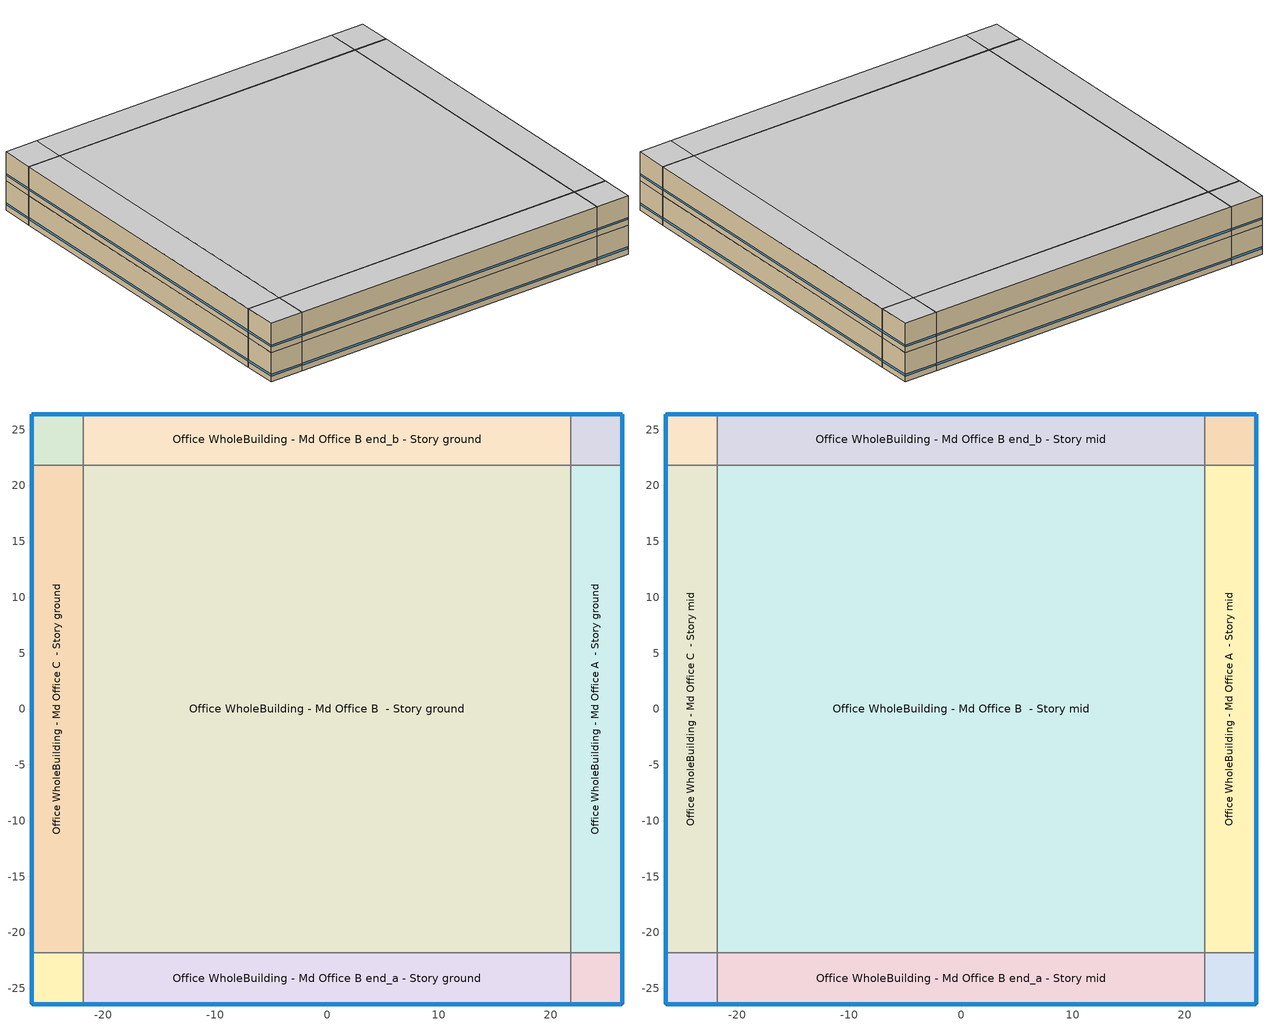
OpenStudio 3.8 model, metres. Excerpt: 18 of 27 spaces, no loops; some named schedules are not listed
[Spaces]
Office WholeBuilding - Md Office A end_a - Story ground
 floor ground (Foundation F 1.26W/m*K Perim 9.14m Area 20.9m2): 26.4,-26.4 21.82,-26.4 21.82,-21.82 26.4,-21.82 z0
 wall outside (Office WholeBuilding - Md Office A end_a - Story ground Wall 1 c tbd): 21.82,-26.4 26.4,-26.4 z0:3.96
 wall outside (Office WholeBuilding - Md Office A end_a - Story ground Wall 4 c tbd): 26.4,-26.4 26.4,-21.82 z0:3.96
 wall to Office WholeBuilding - Md Office B end_a - Story ground: 21.82,-21.82 21.82,-26.4 z0:3.96
 wall to Office WholeBuilding - Md Office A  - Story ground: 26.4,-21.82 21.82,-21.82 z0:3.96
 window (Window U-1.01 SHGC 0.74): 21.85,-26.4 26.37,-26.4 / 26.4,-26.37 26.4,-21.85 z0.76:1
 ceiling adiabatic (Typical Interior Ceiling): 26.4,-21.82 21.82,-21.82 21.82,-26.4 26.4,-26.4 z3.96
Office WholeBuilding - Md Office B end_a - Story ground
 floor ground (Foundation F 1.26W/m*K Perim 43.65m Area 199.56m2): 21.82,-26.4 -21.82,-26.4 -21.82,-21.82 21.82,-21.82 z0
 wall outside (Office WholeBuilding - Md Office B end_a - Story ground Wall 1 c tbd): -21.82,-26.4 21.82,-26.4 z0:3.96
 wall to Office WholeBuilding - Md Office C end_a - Story ground: -21.82,-21.82 -21.82,-26.4 z0:3.96
 wall to Office WholeBuilding - Md Office B  - Story ground: 21.82,-21.82 -21.82,-21.82 z0:3.96
 window (Window U-1.01 SHGC 0.74): -21.8,-26.4 21.8,-26.4 z0.76:1
 ceiling adiabatic (Typical Interior Ceiling): 21.82,-21.82 -21.82,-21.82 -21.82,-26.4 21.82,-26.4 z3.96
Office WholeBuilding - Md Office C end_a - Story ground
 floor ground (Foundation F 1.26W/m*K Perim 9.14m Area 20.9m2): -21.82,-26.4 -26.4,-26.4 -26.4,-21.82 -21.82,-21.82 z0
 wall outside (Office WholeBuilding - Md Office C end_a - Story ground Wall 1 c tbd): -26.4,-26.4 -21.82,-26.4 z0:3.96
 wall outside (Office WholeBuilding - Md Office C end_a - Story ground Wall 2 c tbd): -26.4,-21.82 -26.4,-26.4 z0:3.96
 wall to Office WholeBuilding - Md Office C  - Story ground: -21.82,-21.82 -26.4,-21.82 z0:3.96
 window (Window U-1.01 SHGC 0.74): -26.37,-26.4 -21.85,-26.4 / -26.4,-21.85 -26.4,-26.37 z0.76:1
 ceiling adiabatic (Typical Interior Ceiling): -21.82,-21.82 -26.4,-21.82 -26.4,-26.4 -21.82,-26.4 z3.96
Office WholeBuilding - Md Office A  - Story ground
 floor ground (Foundation F 1.26W/m*K Perim 43.65m Area 199.56m2): 26.4,-21.82 21.82,-21.82 21.82,21.82 26.4,21.82 z0
 wall outside (Office WholeBuilding - Md Office A  - Story ground Wall 3 c tbd): 26.4,-21.82 26.4,21.82 z0:3.96
 wall to Office WholeBuilding - Md Office B  - Story ground: 21.82,21.82 21.82,-21.82 z0:3.96
 wall to Office WholeBuilding - Md Office A end_b - Story ground: 26.4,21.82 21.82,21.82 z0:3.96
 window (Window U-1.01 SHGC 0.74): 26.4,-21.8 26.4,21.8 z0.76:1
 ceiling adiabatic (Typical Interior Ceiling): 26.4,21.82 21.82,21.82 21.82,-21.82 26.4,-21.82 z3.96
Office WholeBuilding - Md Office B  - Story ground
 floor ground (Foundation F 1.26W/m*K Perim 0.0m Area 1905.23m2): 21.82,-21.82 -21.82,-21.82 -21.82,21.82 21.82,21.82 z0
 wall to Office WholeBuilding - Md Office C  - Story ground: -21.82,21.82 -21.82,-21.82 z0:3.96
 wall to Office WholeBuilding - Md Office B end_b - Story ground: 21.82,21.82 -21.82,21.82 z0:3.96
 ceiling adiabatic (Typical Interior Ceiling): 21.82,21.82 -21.82,21.82 -21.82,-21.82 21.82,-21.82 z3.96
Office WholeBuilding - Md Office C  - Story ground
 floor ground (Foundation F 1.26W/m*K Perim 43.65m Area 199.56m2): -21.82,-21.82 -26.4,-21.82 -26.4,21.82 -21.82,21.82 z0
 wall outside (Office WholeBuilding - Md Office C  - Story ground Wall 2 c tbd): -26.4,21.82 -26.4,-21.82 z0:3.96
 wall to Office WholeBuilding - Md Office C end_b - Story ground: -21.82,21.82 -26.4,21.82 z0:3.96
 window (Window U-1.01 SHGC 0.74): -26.4,21.8 -26.4,-21.8 z0.76:1
 ceiling adiabatic (Typical Interior Ceiling): -21.82,21.82 -26.4,21.82 -26.4,-21.82 -21.82,-21.82 z3.96
Office WholeBuilding - Md Office A end_b - Story ground
 floor ground (Foundation F 1.26W/m*K Perim 9.14m Area 20.9m2): 26.4,21.82 21.82,21.82 21.82,26.4 26.4,26.4 z0
 wall outside (Office WholeBuilding - Md Office A end_b - Story ground Wall 4 c tbd): 26.4,26.4 21.82,26.4 z0:3.96
 wall outside (Office WholeBuilding - Md Office A end_b - Story ground Wall 3 c tbd): 26.4,21.82 26.4,26.4 z0:3.96
 wall to Office WholeBuilding - Md Office B end_b - Story ground: 21.82,26.4 21.82,21.82 z0:3.96
 window (Window U-1.01 SHGC 0.74): 26.4,21.85 26.4,26.37 / 26.37,26.4 21.85,26.4 z0.76:1
 ceiling adiabatic (Typical Interior Ceiling): 26.4,26.4 21.82,26.4 21.82,21.82 26.4,21.82 z3.96
Office WholeBuilding - Md Office B end_b - Story ground
 floor ground (Foundation F 1.26W/m*K Perim 43.65m Area 199.56m2): 21.82,21.82 -21.82,21.82 -21.82,26.4 21.82,26.4 z0
 wall outside (Office WholeBuilding - Md Office B end_b - Story ground Wall 4 c tbd): 21.82,26.4 -21.82,26.4 z0:3.96
 wall to Office WholeBuilding - Md Office C end_b - Story ground: -21.82,26.4 -21.82,21.82 z0:3.96
 window (Window U-1.01 SHGC 0.74): 21.8,26.4 -21.8,26.4 z0.76:1
 ceiling adiabatic (Typical Interior Ceiling): 21.82,26.4 -21.82,26.4 -21.82,21.82 21.82,21.82 z3.96
Office WholeBuilding - Md Office C end_b - Story ground
 floor ground (Foundation F 1.26W/m*K Perim 9.14m Area 20.9m2): -21.82,21.82 -26.4,21.82 -26.4,26.4 -21.82,26.4 z0
 wall outside (Office WholeBuilding - Md Office C end_b - Story ground Wall 2 c tbd): -26.4,26.4 -26.4,21.82 z0:3.96
 wall outside (Office WholeBuilding - Md Office C end_b - Story ground Wall 4 c tbd): -21.82,26.4 -26.4,26.4 z0:3.96
 window (Window U-1.01 SHGC 0.74): -26.4,26.37 -26.4,21.85 / -21.85,26.4 -26.37,26.4 z0.76:1
 ceiling adiabatic (Typical Interior Ceiling): -21.82,26.4 -26.4,26.4 -26.4,21.82 -21.82,21.82 z3.96
Office WholeBuilding - Md Office A end_a - Story mid
 floor adiabatic (Typical Interior Floor): 26.4,-26.4 21.82,-26.4 21.82,-21.82 26.4,-21.82 z3.96
 wall outside (Office WholeBuilding - Md Office A end_a - Story mid Wall 3 c tbd): 21.82,-26.4 26.4,-26.4 z3.96:7.92
 wall outside (Office WholeBuilding - Md Office A end_a - Story mid Wall 1 c tbd): 26.4,-26.4 26.4,-21.82 z3.96:7.92
 wall to Office WholeBuilding - Md Office B end_a - Story mid: 21.82,-21.82 21.82,-26.4 z3.96:7.92
 wall to Office WholeBuilding - Md Office A  - Story mid: 26.4,-21.82 21.82,-21.82 z3.96:7.92
 window (Window U-1.01 SHGC 0.74): 26.4,-26.37 26.4,-21.85 / 21.85,-26.4 26.37,-26.4 z4.72:4.96
 ceiling adiabatic (Typical Interior Ceiling): 26.4,-21.82 21.82,-21.82 21.82,-26.4 26.4,-26.4 z7.92
Office WholeBuilding - Md Office B end_a - Story mid
 floor adiabatic (Typical Interior Floor): 21.82,-26.4 -21.82,-26.4 -21.82,-21.82 21.82,-21.82 z3.96
 wall outside (Office WholeBuilding - Md Office B end_a - Story mid Wall 1 c tbd): -21.82,-26.4 21.82,-26.4 z3.96:7.92
 wall to Office WholeBuilding - Md Office C end_a - Story mid: -21.82,-21.82 -21.82,-26.4 z3.96:7.92
 wall to Office WholeBuilding - Md Office B  - Story mid: 21.82,-21.82 -21.82,-21.82 z3.96:7.92
 window (Window U-1.01 SHGC 0.74): -21.8,-26.4 21.8,-26.4 z4.72:4.96
 ceiling adiabatic (Typical Interior Ceiling): 21.82,-21.82 -21.82,-21.82 -21.82,-26.4 21.82,-26.4 z7.92
Office WholeBuilding - Md Office C end_a - Story mid
 floor adiabatic (Typical Interior Floor): -21.82,-26.4 -26.4,-26.4 -26.4,-21.82 -21.82,-21.82 z3.96
 wall outside (Office WholeBuilding - Md Office C end_a - Story mid Wall 1 c tbd): -26.4,-26.4 -21.82,-26.4 z3.96:7.92
 wall outside (Office WholeBuilding - Md Office C end_a - Story mid Wall 2 c tbd): -26.4,-21.82 -26.4,-26.4 z3.96:7.92
 wall to Office WholeBuilding - Md Office C  - Story mid: -21.82,-21.82 -26.4,-21.82 z3.96:7.92
 window (Window U-1.01 SHGC 0.74): -26.37,-26.4 -21.85,-26.4 / -26.4,-21.85 -26.4,-26.37 z4.72:4.96
 ceiling adiabatic (Typical Interior Ceiling): -21.82,-21.82 -26.4,-21.82 -26.4,-26.4 -21.82,-26.4 z7.92
Office WholeBuilding - Md Office A  - Story mid
 floor adiabatic (Typical Interior Floor): 26.4,-21.82 21.82,-21.82 21.82,21.82 26.4,21.82 z3.96
 wall outside (Office WholeBuilding - Md Office A  - Story mid Wall 3 c tbd): 26.4,-21.82 26.4,21.82 z3.96:7.92
 wall to Office WholeBuilding - Md Office B  - Story mid: 21.82,21.82 21.82,-21.82 z3.96:7.92
 wall to Office WholeBuilding - Md Office A end_b - Story mid: 26.4,21.82 21.82,21.82 z3.96:7.92
 window (Window U-1.01 SHGC 0.74): 26.4,-21.8 26.4,21.8 z4.72:4.96
 ceiling adiabatic (Typical Interior Ceiling): 26.4,21.82 21.82,21.82 21.82,-21.82 26.4,-21.82 z7.92
Office WholeBuilding - Md Office B  - Story mid
 floor adiabatic (Typical Interior Floor): 21.82,-21.82 -21.82,-21.82 -21.82,21.82 21.82,21.82 z3.96
 wall to Office WholeBuilding - Md Office C  - Story mid: -21.82,21.82 -21.82,-21.82 z3.96:7.92
 wall to Office WholeBuilding - Md Office B end_b - Story mid: 21.82,21.82 -21.82,21.82 z3.96:7.92
 ceiling adiabatic (Typical Interior Ceiling): 21.82,21.82 -21.82,21.82 -21.82,-21.82 21.82,-21.82 z7.92
Office WholeBuilding - Md Office C  - Story mid
 floor adiabatic (Typical Interior Floor): -21.82,-21.82 -26.4,-21.82 -26.4,21.82 -21.82,21.82 z3.96
 wall outside (Office WholeBuilding - Md Office C  - Story mid Wall 2 c tbd): -26.4,21.82 -26.4,-21.82 z3.96:7.92
 wall to Office WholeBuilding - Md Office C end_b - Story mid: -21.82,21.82 -26.4,21.82 z3.96:7.92
 window (Window U-1.01 SHGC 0.74): -26.4,21.8 -26.4,-21.8 z4.72:4.96
 ceiling adiabatic (Typical Interior Ceiling): -21.82,21.82 -26.4,21.82 -26.4,-21.82 -21.82,-21.82 z7.92
Office WholeBuilding - Md Office A end_b - Story mid
 floor adiabatic (Typical Interior Floor): 26.4,21.82 21.82,21.82 21.82,26.4 26.4,26.4 z3.96
 wall outside (Office WholeBuilding - Md Office A end_b - Story mid Wall 4 c tbd): 26.4,26.4 21.82,26.4 z3.96:7.92
 wall outside (Office WholeBuilding - Md Office A end_b - Story mid Wall 3 c tbd): 26.4,21.82 26.4,26.4 z3.96:7.92
 wall to Office WholeBuilding - Md Office B end_b - Story mid: 21.82,26.4 21.82,21.82 z3.96:7.92
 window (Window U-1.01 SHGC 0.74): 26.4,21.85 26.4,26.37 / 26.37,26.4 21.85,26.4 z4.72:4.96
 ceiling adiabatic (Typical Interior Ceiling): 26.4,26.4 21.82,26.4 21.82,21.82 26.4,21.82 z7.92
Office WholeBuilding - Md Office B end_b - Story mid
 floor adiabatic (Typical Interior Floor): 21.82,21.82 -21.82,21.82 -21.82,26.4 21.82,26.4 z3.96
 wall outside (Office WholeBuilding - Md Office B end_b - Story mid Wall 4 c tbd): 21.82,26.4 -21.82,26.4 z3.96:7.92
 wall to Office WholeBuilding - Md Office C end_b - Story mid: -21.82,26.4 -21.82,21.82 z3.96:7.92
 window (Window U-1.01 SHGC 0.74): 21.8,26.4 -21.8,26.4 z4.72:4.96
 ceiling adiabatic (Typical Interior Ceiling): 21.82,26.4 -21.82,26.4 -21.82,21.82 21.82,21.82 z7.92
Office WholeBuilding - Md Office C end_b - Story mid
 floor adiabatic (Typical Interior Floor): -21.82,21.82 -26.4,21.82 -26.4,26.4 -21.82,26.4 z3.96
 wall outside (Office WholeBuilding - Md Office C end_b - Story mid Wall 2 c tbd): -26.4,26.4 -26.4,21.82 z3.96:7.92
 wall outside (Office WholeBuilding - Md Office C end_b - Story mid Wall 4 c tbd): -21.82,26.4 -26.4,26.4 z3.96:7.92
 window (Window U-1.01 SHGC 0.74): -26.4,26.37 -26.4,21.85 / -21.85,26.4 -26.37,26.4 z4.72:4.96
 ceiling adiabatic (Typical Interior Ceiling): -21.82,26.4 -26.4,26.4 -26.4,21.82 -21.82,21.82 z7.92
[Building]
ComStock DOE Ref Pre-1980|MediumOffice: North Axis {deg}=135; Default Construction Set=ComStock DOE Ref Pre-1980 - Office - ASHRAE 169-2013-3A; Default Schedule Set=Building Default Schedule Set; Standards Building Type=Office
[Site]
Maxwell Afb_AL_USA: Latitude {deg}=32.38; Longitude {deg}=-86.36; Time Zone {hr}=-6; Elevation {m}=52; Terrain=City
[Site:WaterMainsTemperature]
Calculation Method=Correlation; Annual Average Outdoor Air Temperature {C}=18.7358; Maximum Difference In Monthly Average Outdoor Air Temperatures {deltaC}=20.53
[SizingPeriod:DesignDay] Barometric Pressure {Pa}=100702; Rain Indicator=No; Snow Indicator=No; Day of Month=21; Daylight Saving Time Indicator=No; Humidity Condition Type=Wetbulb; Dry-Bulb Temperature Range Modifier Type=DefaultMultipliers
Name | Maximum Dry-Bulb Temperature {C} | Daily Dry-Bulb Temperature Range {deltaC} | Wind Speed {m/s} | Wind Direction {deg} | Month | Day Type | Wetbulb or DewPoint at Maximum Dry-Bulb {C} | Solar Model Indicator | ASHRAE Clear Sky Optical Depth for Beam Irradiance | ASHRAE Clear Sky Optical Depth for Diffuse Irradiance | Sky Clearness
Maxwell Afb Ann Clg .4% Condns DB=>MWB 1 | 36.3 | 10.3 | 3 | 240 | 7 | SummerDesignDay | 24.8 | ASHRAETau | 0.459 | 2.177
Maxwell Afb Ann Clg .4% Condns WB=>MDB 1 | 32.9 | 10.3 | 3 | 240 | 7 | SummerDesignDay | 27 | ASHRAETau | 0.459 | 2.177
Maxwell Afb Ann Htg 99.6% Condns DB 1 | -2.8 | 0 | 2.5 | 290 | 1 | WinterDesignDay | -2.8 | ASHRAEClearSky |  |  | 0
Maxwell Afb August .4% Condns DB=>MCWB 1 | 37.5 | 10.4 | 3 | 240 | 8 | SummerDesignDay | 24.8 | ASHRAETau | 0.429 | 2.293
[ClimateZones]
Climate Zone Institution Name 1=ASHRAE; Climate Zone Document Name 1=ANSI/ASHRAE Standard 169; Climate Zone Document Year 1=2006; Climate Zone Value 1=ASHRAE 169-2013-3A
[Site:GroundTemperature:FCfactorMethod]
January Ground Temperature {C}=20.78; February Ground Temperature {C}=11.24; March Ground Temperature {C}=10.69; April Ground Temperature {C}=6.6; May Ground Temperature {C}=16.02; June Ground Temperature {C}=13.53; July Ground Temperature {C}=15.75; August Ground Temperature {C}=23.83; September Ground Temperature {C}=26.49; October Ground Temperature {C}=27.13; November Ground Temperature {C}=26.16; December Ground Temperature {C}=26.61
[Construction:FfactorGroundFloor] F-Factor {W/m-K}=1.26344
Name | Area {m2} | PerimeterExposed {m}
Foundation F 1.26W/m*K Perim 9.14m Area 20.9m2 | 20.9032 | 9.144
Foundation F 1.26W/m*K Perim 43.65m Area 199.56m2 | 199.563 | 43.6489
Foundation F 1.26W/m*K Perim 0.0m Area 1905.23m2 | 1905.23 | 0
[DefaultConstructionSet]
ComStock DOE Ref Pre-1980 - Office - ASHRAE 169-2013-3A: Default Exterior Surface Constructions=Default Surface Constructions 1; Default Interior Surface Constructions=Default Surface Constructions 2; Default Ground Contact Surface Constructions=Default Surface Constructions 3; Default Exterior SubSurface Constructions=Default Sub Surface Constructions 1; Default Interior SubSurface Constructions=Default Sub Surface Constructions 2; Interior Partition Construction=Typical Interior Partition
[DefaultSurfaceConstructions]
Name | Floor Construction | Wall Construction | Roof Ceiling Construction
Default Surface Constructions 1 | Typical Insulated Exterior Mass Floor | Typical Insulated Steel Framed Exterior Wall R-4.44 | Typical IEAD Roof R-10.0
Default Surface Constructions 2 | Typical Interior Floor | Typical Interior Wall | Typical Interior Ceiling
Default Surface Constructions 3 | Typical Insulated Carpeted 6in Slab Floor | Typical Insulated Basement Mass Wall
[Construction]
Typical Insulated Exterior Mass Floor: 4 in. Normalweight Concrete Floor, Typical Carpet Pad
Typical IEAD Roof R-10.0: Roof Membrane, Typical Insulation R-8.88, Metal Roof Surface
Typical Interior Floor: 100mm Normalweight concrete floor, CP02 CARPET PAD
Typical Interior Wall: G01 13mm gypsum board, G01 13mm gypsum board
Typical Interior Ceiling: CP02 CARPET PAD, 100mm Normalweight concrete floor
Typical Insulated Carpeted 6in Slab Floor: 6 in. Normalweight Concrete Floor, Typical Carpet Pad
Typical Insulated Basement Mass Wall: 8 in. Concrete Block Basement Wall
U 1.22 SHGC 0.54 Simple Glazing: U 1.22 SHGC 0.54 Simple Glazing
Typical Insulated Metal Door: F08 Metal surface, Typical Insulation R-2.27
U 0.88 SHGC 0.16 Sgl Ref-A-L Clr 6mm: REF A CLEAR LO 6MM
Typical Overhead Door: Typical Insulation R-2.27
Typical Interior Window: Clear 3mm
Typical Interior Door; Typical Interior Partition: G05 25mm wood
Typical Insulated Steel Framed Exterior Wall R-4.44: 25mm Stucco, 5/8 in. Gypsum Board, Typical Insulation R-2.27, 5/8 in. Gypsum Board
InteriorFurnishings: Std Wood 6inch
Window U-1.01 SHGC 0.74: Simple Glazing Single - No LowE - Clear - Aluminum
Office WholeBuilding - Md Office A  - Story ground Wall 3 c tbd: 25mm Stucco, 5/8 in. Gypsum Board, Office WholeBuilding - Md Office A  - Story ground Wall 3 m tbd, 5/8 in. Gypsum Board
Office WholeBuilding - Md Office A  - Story mid Wall 3 c tbd: 25mm Stucco, 5/8 in. Gypsum Board, Office WholeBuilding - Md Office A  - Story mid Wall 3 m tbd, 5/8 in. Gypsum Board
Office WholeBuilding - Md Office A end_a - Story ground Wall 1 c tbd: 25mm Stucco, 5/8 in. Gypsum Board, Office WholeBuilding - Md Office A end_a - Story ground Wall ... m tbd, 5/8 in. Gypsum Board
Office WholeBuilding - Md Office A end_a - Story ground Wall 4 c tbd: 25mm Stucco, 5/8 in. Gypsum Board, Office WholeBuilding - Md Office A end_a - Story ground Wall ... m tbd 1, 5/8 in. Gypsum Board
Office WholeBuilding - Md Office A end_a - Story mid Wall 1 c tbd: 25mm Stucco, 5/8 in. Gypsum Board, Office WholeBuilding - Md Office A end_a - Story mid Wall 1 m tbd, 5/8 in. Gypsum Board
Office WholeBuilding - Md Office A end_a - Story mid Wall 3 c tbd: 25mm Stucco, 5/8 in. Gypsum Board, Office WholeBuilding - Md Office A end_a - Story mid Wall 3 m tbd, 5/8 in. Gypsum Board
Office WholeBuilding - Md Office A end_b - Story ground Wall 3 c tbd: 25mm Stucco, 5/8 in. Gypsum Board, Office WholeBuilding - Md Office A end_b - Story ground Wall ... m tbd, 5/8 in. Gypsum Board
Office WholeBuilding - Md Office A end_b - Story ground Wall 4 c tbd: 25mm Stucco, 5/8 in. Gypsum Board, Office WholeBuilding - Md Office A end_b - Story ground Wall ... m tbd 1, 5/8 in. Gypsum Board
Office WholeBuilding - Md Office A end_b - Story mid Wall 3 c tbd: 25mm Stucco, 5/8 in. Gypsum Board, Office WholeBuilding - Md Office A end_b - Story mid Wall 3 m tbd, 5/8 in. Gypsum Board
Office WholeBuilding - Md Office A end_b - Story mid Wall 4 c tbd: 25mm Stucco, 5/8 in. Gypsum Board, Office WholeBuilding - Md Office A end_b - Story mid Wall 4 m tbd, 5/8 in. Gypsum Board
Office WholeBuilding - Md Office B end_a - Story ground Wall 1 c tbd: 25mm Stucco, 5/8 in. Gypsum Board, Office WholeBuilding - Md Office B end_a - Story ground Wall ... m tbd, 5/8 in. Gypsum Board
Office WholeBuilding - Md Office B end_a - Story mid Wall 1 c tbd: 25mm Stucco, 5/8 in. Gypsum Board, Office WholeBuilding - Md Office B end_a - Story mid Wall 1 m tbd, 5/8 in. Gypsum Board
Office WholeBuilding - Md Office B end_b - Story ground Wall 4 c tbd: 25mm Stucco, 5/8 in. Gypsum Board, Office WholeBuilding - Md Office B end_b - Story ground Wall ... m tbd, 5/8 in. Gypsum Board
Office WholeBuilding - Md Office B end_b - Story mid Wall 4 c tbd: 25mm Stucco, 5/8 in. Gypsum Board, Office WholeBuilding - Md Office B end_b - Story mid Wall 4 m tbd, 5/8 in. Gypsum Board
Office WholeBuilding - Md Office C  - Story ground Wall 2 c tbd: 25mm Stucco, 5/8 in. Gypsum Board, Office WholeBuilding - Md Office C  - Story ground Wall 2 m tbd, 5/8 in. Gypsum Board
Office WholeBuilding - Md Office C  - Story mid Wall 2 c tbd: 25mm Stucco, 5/8 in. Gypsum Board, Office WholeBuilding - Md Office C  - Story mid Wall 2 m tbd, 5/8 in. Gypsum Board
Office WholeBuilding - Md Office C end_a - Story ground Wall 1 c tbd: 25mm Stucco, 5/8 in. Gypsum Board, Office WholeBuilding - Md Office C end_a - Story ground Wall ... m tbd, 5/8 in. Gypsum Board
Office WholeBuilding - Md Office C end_a - Story ground Wall 2 c tbd: 25mm Stucco, 5/8 in. Gypsum Board, Office WholeBuilding - Md Office C end_a - Story ground Wall ... m tbd 1, 5/8 in. Gypsum Board
Office WholeBuilding - Md Office C end_a - Story mid Wall 1 c tbd: 25mm Stucco, 5/8 in. Gypsum Board, Office WholeBuilding - Md Office C end_a - Story mid Wall 1 m tbd, 5/8 in. Gypsum Board
Office WholeBuilding - Md Office C end_a - Story mid Wall 2 c tbd: 25mm Stucco, 5/8 in. Gypsum Board, Office WholeBuilding - Md Office C end_a - Story mid Wall 2 m tbd, 5/8 in. Gypsum Board
Office WholeBuilding - Md Office C end_b - Story ground Wall 2 c tbd: 25mm Stucco, 5/8 in. Gypsum Board, Office WholeBuilding - Md Office C end_b - Story ground Wall ... m tbd, 5/8 in. Gypsum Board
Office WholeBuilding - Md Office C end_b - Story ground Wall 4 c tbd: 25mm Stucco, 5/8 in. Gypsum Board, Office WholeBuilding - Md Office C end_b - Story ground Wall ... m tbd 1, 5/8 in. Gypsum Board
Office WholeBuilding - Md Office C end_b - Story mid Wall 2 c tbd: 25mm Stucco, 5/8 in. Gypsum Board, Office WholeBuilding - Md Office C end_b - Story mid Wall 2 m tbd, 5/8 in. Gypsum Board
Office WholeBuilding - Md Office C end_b - Story mid Wall 4 c tbd: 25mm Stucco, 5/8 in. Gypsum Board, Office WholeBuilding - Md Office C end_b - Story mid Wall 4 m tbd, 5/8 in. Gypsum Board
[Material] Thermal Absorptance=0.9
Name | Roughness | Thickness {m} | Conductivity {W/m-K} | Density {kg/m3} | Specific Heat {J/kg-K} | Solar Absorptance | Visible Absorptance
4 in. Normalweight Concrete Floor | MediumRough | 0.1016 | 2.31 | 2322 | 832 | 0.7 | 0.7
Roof Membrane | VeryRough | 0.0095 | 0.16 | 1121.29 | 1460 | 0.7 | 0.7
Metal Roof Surface; F08 Metal surface | Smooth | 0.0008 | 45.28 | 7824 | 500 | 0.7 | 0.7
100mm Normalweight concrete floor | MediumRough | 0.1016 | 2.31045 | 2322 | 832.557 | 0.7 | 0.7
G01 13mm gypsum board | Smooth | 0.0127 | 0.160031 | 800.001 | 1090.73 | 0.7 | 0.5
6 in. Normalweight Concrete Floor | MediumRough | 0.1524 | 2.31 | 2322 | 832 | 0.7 | 0.7
8 in. Concrete Block Basement Wall | MediumRough | 0.2032 | 1.326 | 1842 | 912 | 0.7 | 0.7
G05 25mm wood | MediumSmooth | 0.0254 | 0.15 | 608 | 1630 | 0.5 | 0.5
25mm Stucco | Smooth | 0.0254 | 0.72 | 1856 | 840 | 0.7 | 0.7
5/8 in. Gypsum Board | MediumSmooth | 0.0159 | 0.16 | 800 | 1090 | 0.7 | 0.7
Std Wood 6inch | MediumSmooth | 0.15 | 0.12 | 540 | 1210 | 0.7 | 0.7
[Material:NoMass] Roughness=Smooth; Thermal Absorptance=0.9; Solar Absorptance=0.7
Name | Thermal Resistance {m2-K/W} | Visible Absorptance
Typical Carpet Pad; CP02 CARPET PAD | 0.21648 | 0.8
Typical Insulation R-8.88 | 1.56434 | 0.7
Typical Insulation R-2.27 | 0.39899 | 0.7
Office WholeBuilding - Md Office A  - Story ground Wall 3 m tbd; Office WholeBuilding - Md Office B end_a - Story ground Wall ... m tbd; Office WholeBuilding - Md Office B end_b - Story ground Wall ... m tbd; Office WholeBuilding - Md Office C  - Story ground Wall 2 m tbd | 0.345819 | 0.7
Office WholeBuilding - Md Office A  - Story mid Wall 3 m tbd; Office WholeBuilding - Md Office B end_a - Story mid Wall 1 m tbd; Office WholeBuilding - Md Office B end_b - Story mid Wall 4 m tbd; Office WholeBuilding - Md Office C  - Story mid Wall 2 m tbd | 0.33281 | 0.7
Office WholeBuilding - Md Office A end_a - Story ground Wall ... m tbd; Office WholeBuilding - Md Office A end_a - Story ground Wall ... m tbd 1; Office WholeBuilding - Md Office A end_b - Story ground Wall ... m tbd; Office WholeBuilding - Md Office A end_b - Story ground Wall ... m tbd 1; Office WholeBuilding - Md Office C end_a - Story ground Wall ... m tbd; Office WholeBuilding - Md Office C end_a - Story ground Wall ... m tbd 1; Office WholeBuilding - Md Office C end_b - Story ground Wall ... m tbd; Office WholeBuilding - Md Office C end_b - Story ground Wall ... m tbd 1 | 0.344617 | 0.7
Office WholeBuilding - Md Office A end_a - Story mid Wall 1 m tbd; Office WholeBuilding - Md Office A end_a - Story mid Wall 3 m tbd; Office WholeBuilding - Md Office A end_b - Story mid Wall 3 m tbd; Office WholeBuilding - Md Office A end_b - Story mid Wall 4 m tbd; Office WholeBuilding - Md Office C end_a - Story mid Wall 1 m tbd; Office WholeBuilding - Md Office C end_a - Story mid Wall 2 m tbd; Office WholeBuilding - Md Office C end_b - Story mid Wall 2 m tbd; Office WholeBuilding - Md Office C end_b - Story mid Wall 4 m tbd | 0.331697 | 0.7
[DefaultSubSurfaceConstructions]
Name | Fixed Window Construction | Operable Window Construction | Door Construction | Glass Door Construction | Overhead Door Construction | Tubular Daylight Dome Construction | Tubular Daylight Diffuser Construction
Default Sub Surface Constructions 1 | U 1.22 SHGC 0.54 Simple Glazing | U 1.22 SHGC 0.54 Simple Glazing | Typical Insulated Metal Door | U 0.88 SHGC 0.16 Sgl Ref-A-L Clr 6mm | Typical Overhead Door | Typical Interior Window | Typical Interior Window
Default Sub Surface Constructions 2 | Typical Interior Window | Typical Interior Window | Typical Interior Door
[WindowMaterial:SimpleGlazingSystem]
Name | U-Factor {W/m2-K} | Solar Heat Gain Coefficient | Visible Transmittance
U 1.22 SHGC 0.54 Simple Glazing | 6.92748 | 0.54 | 0.81
Simple Glazing Single - No LowE - Clear - Aluminum | 5.73505 | 0.744 | 0.754
[WindowMaterial:Glazing] Optical Data Type=SpectralAverage; Infrared Transmittance at Normal Incidence=0; Front Side Infrared Hemispherical Emissivity=0.84; Conductivity {W/m-K}=0.9; Dirt Correction Factor for Solar and Visible Transmittance=1; Solar Diffusing=No
Name | Thickness {m} | Solar Transmittance at Normal Incidence | Front Side Solar Reflectance at Normal Incidence | Back Side Solar Reflectance at Normal Incidence | Visible Transmittance at Normal Incidence | Front Side Visible Reflectance at Normal Incidence | Back Side Visible Reflectance at Normal Incidence | Back Side Infrared Hemispherical Emissivity
REF A CLEAR LO 6MM | 0.006 | 0.066 | 0.341 | 0.493 | 0.08 | 0.41 | 0.37 | 0.4
Clear 3mm | 0.003 | 0.837 | 0.075 | 0.075 | 0.898 | 0.081 | 0.081 | 0.84
[SpaceType]
Office WholeBuilding - Md Office - ComStock DOE Ref Pre-1980: Default Schedule Set=Office WholeBuilding - Md Office Schedule Set; Design Specification Outdoor Air Object=Office WholeBuilding - Md Office Ventilation; Standards Building Type=Office; Standards Space Type=WholeBuilding - Md Office
[BuildingStory] Nominal Floor to Floor Height {m}=3.9624
Name | Nominal Z Coordinate {m}
Story ground | 0
Story mid | 3.9624
[Space] Space Type=Office WholeBuilding - Md Office - ComStock DOE Ref Pre-1980
Name | Building Story | Thermal Zone
Office WholeBuilding - Md Office A end_a - Story ground | Story ground | Zone Office WholeBuilding - Md Office A end_a - Story ground
Office WholeBuilding - Md Office B end_a - Story ground | Story ground | Zone Office WholeBuilding - Md Office B end_a - Story ground
Office WholeBuilding - Md Office C end_a - Story ground | Story ground | Zone Office WholeBuilding - Md Office C end_a - Story ground
Office WholeBuilding - Md Office A  - Story ground | Story ground | Zone Office WholeBuilding - Md Office A  - Story ground
Office WholeBuilding - Md Office B  - Story ground | Story ground | Zone Office WholeBuilding - Md Office B  - Story ground
Office WholeBuilding - Md Office C  - Story ground | Story ground | Zone Office WholeBuilding - Md Office C  - Story ground
Office WholeBuilding - Md Office A end_b - Story ground | Story ground | Zone Office WholeBuilding - Md Office A end_b - Story ground
Office WholeBuilding - Md Office B end_b - Story ground | Story ground | Zone Office WholeBuilding - Md Office B end_b - Story ground
Office WholeBuilding - Md Office C end_b - Story ground | Story ground | Zone Office WholeBuilding - Md Office C end_b - Story ground
Office WholeBuilding - Md Office A end_a - Story mid | Story mid | Zone Office WholeBuilding - Md Office A end_a - Story mid
Office WholeBuilding - Md Office B end_a - Story mid | Story mid | Zone Office WholeBuilding - Md Office B end_a - Story mid
Office WholeBuilding - Md Office C end_a - Story mid | Story mid | Zone Office WholeBuilding - Md Office C end_a - Story mid
Office WholeBuilding - Md Office A  - Story mid | Story mid | Zone Office WholeBuilding - Md Office A  - Story mid
Office WholeBuilding - Md Office B  - Story mid | Story mid | Zone Office WholeBuilding - Md Office B  - Story mid
Office WholeBuilding - Md Office C  - Story mid | Story mid | Zone Office WholeBuilding - Md Office C  - Story mid
Office WholeBuilding - Md Office A end_b - Story mid | Story mid | Zone Office WholeBuilding - Md Office A end_b - Story mid
Office WholeBuilding - Md Office B end_b - Story mid | Story mid | Zone Office WholeBuilding - Md Office B end_b - Story mid
Office WholeBuilding - Md Office C end_b - Story mid | Story mid | Zone Office WholeBuilding - Md Office C end_b - Story mid
[ThermalZone] Multiplier=1; Use Ideal Air Loads=No
Name | Thermostat
Zone Office WholeBuilding - Md Office A end_a - Story ground | Office WholeBuilding - Md Office - ComStock DOE Ref Pre-1980 Thermostat 3
Zone Office WholeBuilding - Md Office B end_a - Story ground | Office WholeBuilding - Md Office - ComStock DOE Ref Pre-1980 Thermostat 12
Zone Office WholeBuilding - Md Office C end_a - Story ground | Office WholeBuilding - Md Office - ComStock DOE Ref Pre-1980 Thermostat 21
Zone Office WholeBuilding - Md Office A  - Story ground | Office WholeBuilding - Md Office - ComStock DOE Ref Pre-1980 Thermostat
Zone Office WholeBuilding - Md Office B  - Story ground | Office WholeBuilding - Md Office - ComStock DOE Ref Pre-1980 Thermostat 9
Zone Office WholeBuilding - Md Office C  - Story ground | Office WholeBuilding - Md Office - ComStock DOE Ref Pre-1980 Thermostat 18
Zone Office WholeBuilding - Md Office A end_b - Story ground | Office WholeBuilding - Md Office - ComStock DOE Ref Pre-1980 Thermostat 6
Zone Office WholeBuilding - Md Office B end_b - Story ground | Office WholeBuilding - Md Office - ComStock DOE Ref Pre-1980 Thermostat 15
Zone Office WholeBuilding - Md Office C end_b - Story ground | Office WholeBuilding - Md Office - ComStock DOE Ref Pre-1980 Thermostat 24
Zone Office WholeBuilding - Md Office A end_a - Story mid | Office WholeBuilding - Md Office - ComStock DOE Ref Pre-1980 Thermostat 4
Zone Office WholeBuilding - Md Office B end_a - Story mid | Office WholeBuilding - Md Office - ComStock DOE Ref Pre-1980 Thermostat 13
Zone Office WholeBuilding - Md Office C end_a - Story mid | Office WholeBuilding - Md Office - ComStock DOE Ref Pre-1980 Thermostat 22
Zone Office WholeBuilding - Md Office A  - Story mid | Office WholeBuilding - Md Office - ComStock DOE Ref Pre-1980 Thermostat 1
Zone Office WholeBuilding - Md Office B  - Story mid | Office WholeBuilding - Md Office - ComStock DOE Ref Pre-1980 Thermostat 10
Zone Office WholeBuilding - Md Office C  - Story mid | Office WholeBuilding - Md Office - ComStock DOE Ref Pre-1980 Thermostat 19
Zone Office WholeBuilding - Md Office A end_b - Story mid | Office WholeBuilding - Md Office - ComStock DOE Ref Pre-1980 Thermostat 7
Zone Office WholeBuilding - Md Office B end_b - Story mid | Office WholeBuilding - Md Office - ComStock DOE Ref Pre-1980 Thermostat 16
Zone Office WholeBuilding - Md Office C end_b - Story mid | Office WholeBuilding - Md Office - ComStock DOE Ref Pre-1980 Thermostat 25
[People:Definition]
Office WholeBuilding - Md Office People Definition: Number of People Calculation Method=People/Area; People per Space Floor Area {person/m2}=0.0538196; Fraction Radiant=0.3
[People]
Office WholeBuilding - Md Office People: People Definition=Office WholeBuilding - Md Office People Definition; Space or SpaceType=Office WholeBuilding - Md Office - ComStock DOE Ref Pre-1980; Work Efficiency Schedule=Work Efficiency Schedule; Clothing Insulation Schedule=Clothing Schedule; Air Velocity Schedule=Air Velocity Schedule; Multiplier=1
[Lights:Definition] Design Level Calculation Method=Watts/Area; Fraction Visible=0.2; Return Air Fraction=0
Name | Watts per Space Floor Area {W/m2} | Fraction Radiant
Office WholeBuilding - Md Office - ComStock DOE Ref Pre-1980 General Lights Definition | 4.61388 | 0.365
Office WholeBuilding - Md Office - ComStock DOE Ref Pre-1980 Wall Wash Lights Definition | 1.07152 | 0.165
[ElectricEquipment:Definition] Fraction Latent=0
Name | Design Level Calculation Method | Watts per Space Floor Area {W/m2} | Fraction Radiant | Fraction Lost | Design Level {W}
Office WholeBuilding - Md Office Elec Equip Definition | Watts/Area | 10.7639 | 0.5 | 0
Elevator Lift Motor | EquipmentLevel |  | 0 | 1 | 14610
[ElectricEquipment]
Name | Electric Equipment Definition | Space or SpaceType | Schedule | Multiplier
Office WholeBuilding - Md Office Elec Equip | Office WholeBuilding - Md Office Elec Equip Definition | Office WholeBuilding - Md Office - ComStock DOE Ref Pre-1980 | Office BLDG_EQUIP_EndUseData BPR Adjusted
4 Elevator Lift Motors | Elevator Lift Motor | Office WholeBuilding - Md Office B  - Story ground | Elevator Schedule 1 | 4
[DesignSpecification:OutdoorAir]
Office WholeBuilding - Md Office Ventilation: Outdoor Air Method=Sum; Outdoor Air Flow per Person {m3/s-person}=0.00943895
[DefaultScheduleSet]
Name | Number of People Schedule | People Activity Level Schedule | Lighting Schedule | Electric Equipment Schedule | Infiltration Schedule | Hours of Operation Schedule
Office WholeBuilding - Md Office Schedule Set | Medium Office Bldg Occ | Medium Office Activity | Office BLDG_LIGHT_EndUseData | Office BLDG_EQUIP_EndUseData | Medium Office Infil Quarter On
Building Default Schedule Set |  |  |  |  |  | Building Hours of Operation NonResidential
[Exterior:Lights:Definition]
Name | Design Level {W}
Parking Areas and Drives Def (W/ft^2) | 0.0497494
Building Facades Def (W/ft^2) | 0.25
Main Entries Def (W/ft) | 30
Other Doors Def (W/ft) | 25
[Exterior:Lights] Schedule=Always On Discrete; Control Option=AstronomicalClock
Name | Exterior Lights Definition | Multiplier
Parking Areas and Drives | Parking Areas and Drives Def (W/ft^2) | 145800
Building Facades | Building Facades Def (W/ft^2) | 9006.66
Main Entries | Main Entries Def (W/ft) | 24
Other Doors | Other Doors Def (W/ft) | 36
[ThermostatSetpoint:DualSetpoint] Heating Setpoint Temperature Schedule=Medium Office HtgSetp; Cooling Setpoint Temperature Schedule=Medium Office ClgSetp
Office WholeBuilding - Md Office - ComStock DOE Ref Pre-1980 Thermostat; Office WholeBuilding - Md Office - ComStock DOE Ref Pre-1980 Thermostat 1; Office WholeBuilding - Md Office - ComStock DOE Ref Pre-1980 Thermostat 3; Office WholeBuilding - Md Office - ComStock DOE Ref Pre-1980 Thermostat 4; Office WholeBuilding - Md Office - ComStock DOE Ref Pre-1980 Thermostat 6; Office WholeBuilding - Md Office - ComStock DOE Ref Pre-1980 Thermostat 7; Office WholeBuilding - Md Office - ComStock DOE Ref Pre-1980 Thermostat 9; Office WholeBuilding - Md Office - ComStock DOE Ref Pre-1980 Thermostat 10; Office WholeBuilding - Md Office - ComStock DOE Ref Pre-1980 Thermostat 12; Office WholeBuilding - Md Office - ComStock DOE Ref Pre-1980 Thermostat 13; Office WholeBuilding - Md Office - ComStock DOE Ref Pre-1980 Thermostat 15; Office WholeBuilding - Md Office - ComStock DOE Ref Pre-1980 Thermostat 16; Office WholeBuilding - Md Office - ComStock DOE Ref Pre-1980 Thermostat 18; Office WholeBuilding - Md Office - ComStock DOE Ref Pre-1980 Thermostat 19; Office WholeBuilding - Md Office - ComStock DOE Ref Pre-1980 Thermostat 21; Office WholeBuilding - Md Office - ComStock DOE Ref Pre-1980 Thermostat 22; Office WholeBuilding - Md Office - ComStock DOE Ref Pre-1980 Thermostat 24; Office WholeBuilding - Md Office - ComStock DOE Ref Pre-1980 Thermostat 25
[InternalMass:Definition]
Internal Mass Definition 1: Construction=InteriorFurnishings; Design Level Calculation Method=SurfaceArea/Area; Surface Area per Space Floor Area=2
[InternalMass] Internal Mass Definition=Internal Mass Definition 1; Multiplier=1
Name | Space or SpaceType
Office WholeBuilding - Md Office C end_b - Story mid Mass | Office WholeBuilding - Md Office C end_b - Story mid
Office WholeBuilding - Md Office C  - Story mid Mass | Office WholeBuilding - Md Office C  - Story mid
Office WholeBuilding - Md Office C end_a - Story ground Mass | Office WholeBuilding - Md Office C end_a - Story ground
Office WholeBuilding - Md Office C  - Story ground Mass | Office WholeBuilding - Md Office C  - Story ground
Office WholeBuilding - Md Office B end_a - Story ground Mass | Office WholeBuilding - Md Office B end_a - Story ground
Office WholeBuilding - Md Office A  - Story ground Mass | Office WholeBuilding - Md Office A  - Story ground
Office WholeBuilding - Md Office A end_b - Story mid Mass | Office WholeBuilding - Md Office A end_b - Story mid
Office WholeBuilding - Md Office B  - Story mid Mass | Office WholeBuilding - Md Office B  - Story mid
Office WholeBuilding - Md Office A end_a - Story ground Mass | Office WholeBuilding - Md Office A end_a - Story ground
Office WholeBuilding - Md Office B end_b - Story ground Mass | Office WholeBuilding - Md Office B end_b - Story ground
Office WholeBuilding - Md Office B  - Story ground Mass | Office WholeBuilding - Md Office B  - Story ground
Office WholeBuilding - Md Office A end_b - Story ground Mass | Office WholeBuilding - Md Office A end_b - Story ground
Office WholeBuilding - Md Office C end_b - Story ground Mass | Office WholeBuilding - Md Office C end_b - Story ground
Office WholeBuilding - Md Office A end_a - Story mid Mass | Office WholeBuilding - Md Office A end_a - Story mid
Office WholeBuilding - Md Office C end_a - Story mid Mass | Office WholeBuilding - Md Office C end_a - Story mid
Office WholeBuilding - Md Office B end_a - Story mid Mass | Office WholeBuilding - Md Office B end_a - Story mid
Office WholeBuilding - Md Office B end_b - Story mid Mass | Office WholeBuilding - Md Office B end_b - Story mid
Office WholeBuilding - Md Office A  - Story mid Mass | Office WholeBuilding - Md Office A  - Story mid
[Lights] Space or SpaceType=Office WholeBuilding - Md Office - ComStock DOE Ref Pre-1980; Schedule=Office BLDG_LIGHT_EndUseData BPR Adjusted; Fraction Replaceable=1
Name | Lights Definition
Office WholeBuilding - Md Office - ComStock DOE Ref Pre-1980 General Lighting | Office WholeBuilding - Md Office - ComStock DOE Ref Pre-1980 General Lights Definition
Office WholeBuilding - Md Office - ComStock DOE Ref Pre-1980 Wall Wash Lighting | Office WholeBuilding - Md Office - ComStock DOE Ref Pre-1980 Wall Wash Lights Definition
[SpaceInfiltration:DesignFlowRate] Design Flow Rate Calculation Method=Flow/ExteriorArea; Flow per Exterior Surface Area {m3/s-m2}=0.00123985; Velocity Term Coefficient=0
Name | Space or SpaceType | Schedule | Constant Term Coefficient | Temperature Term Coefficient | Velocity Squared Term Coefficient
Office WholeBuilding - Md Office C end_b - Story mid HVAC On Infiltration | Office WholeBuilding - Md Office C end_b - Story mid | Infiltration HVAC On Schedule | -0.0451 | 0.0046 | 0.0327
Office WholeBuilding - Md Office C end_b - Story mid HVAC Off Infiltration | Office WholeBuilding - Md Office C end_b - Story mid | Infiltration HVAC Off Schedule | 0 | 0.0173 | 0.0398
Office WholeBuilding - Md Office C  - Story mid HVAC On Infiltration | Office WholeBuilding - Md Office C  - Story mid | Infiltration HVAC On Schedule | -0.0451 | 0.0046 | 0.0327
Office WholeBuilding - Md Office C  - Story mid HVAC Off Infiltration | Office WholeBuilding - Md Office C  - Story mid | Infiltration HVAC Off Schedule | 0 | 0.0173 | 0.0398
Office WholeBuilding - Md Office C end_a - Story ground HVAC On Infiltration | Office WholeBuilding - Md Office C end_a - Story ground | Infiltration HVAC On Schedule | -0.0451 | 0.0046 | 0.0327
Office WholeBuilding - Md Office C end_a - Story ground HVAC Off Infiltration | Office WholeBuilding - Md Office C end_a - Story ground | Infiltration HVAC Off Schedule | 0 | 0.0173 | 0.0398
Office WholeBuilding - Md Office C  - Story ground HVAC On Infiltration | Office WholeBuilding - Md Office C  - Story ground | Infiltration HVAC On Schedule | -0.0451 | 0.0046 | 0.0327
Office WholeBuilding - Md Office C  - Story ground HVAC Off Infiltration | Office WholeBuilding - Md Office C  - Story ground | Infiltration HVAC Off Schedule | 0 | 0.0173 | 0.0398
Office WholeBuilding - Md Office B end_a - Story ground HVAC On Infiltration | Office WholeBuilding - Md Office B end_a - Story ground | Infiltration HVAC On Schedule | -0.0451 | 0.0046 | 0.0327
Office WholeBuilding - Md Office B end_a - Story ground HVAC Off Infiltration | Office WholeBuilding - Md Office B end_a - Story ground | Infiltration HVAC Off Schedule | 0 | 0.0173 | 0.0398
Office WholeBuilding - Md Office A  - Story ground HVAC On Infiltration | Office WholeBuilding - Md Office A  - Story ground | Infiltration HVAC On Schedule | -0.0451 | 0.0046 | 0.0327
Office WholeBuilding - Md Office A  - Story ground HVAC Off Infiltration | Office WholeBuilding - Md Office A  - Story ground | Infiltration HVAC Off Schedule | 0 | 0.0173 | 0.0398
Office WholeBuilding - Md Office A end_b - Story mid HVAC On Infiltration | Office WholeBuilding - Md Office A end_b - Story mid | Infiltration HVAC On Schedule | -0.0451 | 0.0046 | 0.0327
Office WholeBuilding - Md Office A end_b - Story mid HVAC Off Infiltration | Office WholeBuilding - Md Office A end_b - Story mid | Infiltration HVAC Off Schedule | 0 | 0.0173 | 0.0398
Office WholeBuilding - Md Office A end_a - Story ground HVAC On Infiltration | Office WholeBuilding - Md Office A end_a - Story ground | Infiltration HVAC On Schedule | -0.0451 | 0.0046 | 0.0327
Office WholeBuilding - Md Office A end_a - Story ground HVAC Off Infiltration | Office WholeBuilding - Md Office A end_a - Story ground | Infiltration HVAC Off Schedule | 0 | 0.0173 | 0.0398
Office WholeBuilding - Md Office B end_b - Story ground HVAC On Infiltration | Office WholeBuilding - Md Office B end_b - Story ground | Infiltration HVAC On Schedule | -0.0451 | 0.0046 | 0.0327
Office WholeBuilding - Md Office B end_b - Story ground HVAC Off Infiltration | Office WholeBuilding - Md Office B end_b - Story ground | Infiltration HVAC Off Schedule | 0 | 0.0173 | 0.0398
Office WholeBuilding - Md Office A end_b - Story ground HVAC On Infiltration | Office WholeBuilding - Md Office A end_b - Story ground | Infiltration HVAC On Schedule | -0.0451 | 0.0046 | 0.0327
Office WholeBuilding - Md Office A end_b - Story ground HVAC Off Infiltration | Office WholeBuilding - Md Office A end_b - Story ground | Infiltration HVAC Off Schedule | 0 | 0.0173 | 0.0398
Office WholeBuilding - Md Office C end_b - Story ground HVAC On Infiltration | Office WholeBuilding - Md Office C end_b - Story ground | Infiltration HVAC On Schedule | -0.0451 | 0.0046 | 0.0327
Office WholeBuilding - Md Office C end_b - Story ground HVAC Off Infiltration | Office WholeBuilding - Md Office C end_b - Story ground | Infiltration HVAC Off Schedule | 0 | 0.0173 | 0.0398
Office WholeBuilding - Md Office A end_a - Story mid HVAC On Infiltration | Office WholeBuilding - Md Office A end_a - Story mid | Infiltration HVAC On Schedule | -0.0451 | 0.0046 | 0.0327
Office WholeBuilding - Md Office A end_a - Story mid HVAC Off Infiltration | Office WholeBuilding - Md Office A end_a - Story mid | Infiltration HVAC Off Schedule | 0 | 0.0173 | 0.0398
Office WholeBuilding - Md Office C end_a - Story mid HVAC On Infiltration | Office WholeBuilding - Md Office C end_a - Story mid | Infiltration HVAC On Schedule | -0.0451 | 0.0046 | 0.0327
Office WholeBuilding - Md Office C end_a - Story mid HVAC Off Infiltration | Office WholeBuilding - Md Office C end_a - Story mid | Infiltration HVAC Off Schedule | 0 | 0.0173 | 0.0398
Office WholeBuilding - Md Office B end_a - Story mid HVAC On Infiltration | Office WholeBuilding - Md Office B end_a - Story mid | Infiltration HVAC On Schedule | -0.0451 | 0.0046 | 0.0327
Office WholeBuilding - Md Office B end_a - Story mid HVAC Off Infiltration | Office WholeBuilding - Md Office B end_a - Story mid | Infiltration HVAC Off Schedule | 0 | 0.0173 | 0.0398
Office WholeBuilding - Md Office B end_b - Story mid HVAC On Infiltration | Office WholeBuilding - Md Office B end_b - Story mid | Infiltration HVAC On Schedule | -0.0451 | 0.0046 | 0.0327
Office WholeBuilding - Md Office B end_b - Story mid HVAC Off Infiltration | Office WholeBuilding - Md Office B end_b - Story mid | Infiltration HVAC Off Schedule | 0 | 0.0173 | 0.0398
Office WholeBuilding - Md Office A  - Story mid HVAC On Infiltration | Office WholeBuilding - Md Office A  - Story mid | Infiltration HVAC On Schedule | -0.0451 | 0.0046 | 0.0327
Office WholeBuilding - Md Office A  - Story mid HVAC Off Infiltration | Office WholeBuilding - Md Office A  - Story mid | Infiltration HVAC Off Schedule | 0 | 0.0173 | 0.0398
[Schedule:Ruleset]
Name | Default Day Schedule | Summer Design Day Schedule | Winter Design Day Schedule
Clothing Schedule | Clothing Schedule Default Winter Clothes
Air Velocity Schedule | Air Velocity Schedule Default
Work Efficiency Schedule | Work Efficiency Schedule Default
Medium Office Bldg Occ | Medium Office Bldg Occ Default | Medium Office Bldg Occ Summer Design Day | Medium Office Bldg Occ Winter Design Day
Medium Office Activity | Medium Office Activity Default | Medium Office Activity Summer Design Day | Medium Office Activity Winter Design Day
Office BLDG_LIGHT_EndUseData | Office BLDG_LIGHT_EndUseData Default | Office BLDG_LIGHT_EndUseData Summer Design Day | Office BLDG_LIGHT_EndUseData Winter Design Day
Office BLDG_EQUIP_EndUseData | Office BLDG_EQUIP_EndUseData Default | Office BLDG_EQUIP_EndUseData Summer Design Day | Office BLDG_EQUIP_EndUseData Winter Design Day
Medium Office Infil Quarter On | Medium Office Infil Quarter On Default | Medium Office Infil Quarter On Summer Design Day | Medium Office Infil Quarter On Winter Design Day
Elevator Schedule 1 | 27 space(s) Occ Sch Default 1 | 27 space(s) Occ Sch Summer Design Day 1 | 27 space(s) Occ Sch Winter Design Day 1
Medium Office HtgSetp | Medium Office HtgSetp Default | Schedule Day 37 | Schedule Day 38
Medium Office ClgSetp | Medium Office ClgSetp Default | Schedule Day 35 | Schedule Day 36
Building Hours of Operation NonResidential | Building Hours of Operation NonResidential Default | Building Hours of Operation NonResidential Summer Design Day | Building Hours of Operation NonResidential Winter Design Day
Office BLDG_LIGHT_EndUseData BPR Adjusted | Office BLDG_LIGHT_EndUseData Default 1 | Office BLDG_LIGHT_EndUseData Summer Design Day 1 | Office BLDG_LIGHT_EndUseData Winter Design Day 1
Office BLDG_EQUIP_EndUseData BPR Adjusted | Office BLDG_EQUIP_EndUseData Default 1 | Office BLDG_EQUIP_EndUseData Summer Design Day 1 | Office BLDG_EQUIP_EndUseData Winter Design Day 1
[Schedule:Day]
Medium Office Bldg Occ Default: No, 5, 0, 0, 5, 15, 0.025, 5, 30, 0.05, 5, 45, 0.075, 6, 0, 0.1, 6, 15, 0.125, 6, 30, 0.15, 6, 45, 0.175, 7, 0, 0.2, 7, 15, 0.3875, 7, 30, 0.575, 7, 45, 0.7625, 8, 0, 0.95, 8, 30, 0.95, 8, 45, 0.8375, 9, 0, 0.725, 9, 15, 0.6125, 9, 30, 0.5, 9, 45, 0.6125, 10, 0, 0.725, 10, 15, 0.8375, 10, 30, 0.95, 10, 45, 0.9, 11, 0, 0.85, 11, 15, 0.8, 11, 30, 0.75, 11, 45, 0.7, 12, 0, 0.65, 12, 15, 0.6, 12, 30, 0.55, 12, 45, 0.5, 13, 0, 0.45, 13, 15, 0.4, 13, 30, 0.366667, 13, 45, 0.333333, 14, 0, 0.3, 14, 15, 0.266667, 14, 30, 0.233333, 14, 45, 0.2, 15, 0, 0.166667, 15, 15, 0.133333, 15, 30, 0.1, 15, 45, 0.09375, 16, 0, 0.0875, 16, 15, 0.08125, 16, 30, 0.075, 16, 45, 0.06875, 17, 0, 0.0625, 17, 15, 0.05625, 17, 30, 0.05, 17, 45, 0.04375, 18, 0, 0.0375, 18, 15, 0.03125, 18, 30, 0.025, 18, 45, 0.01875, 19, 0, 0.0125, 19, 15, 0.00625, 19, 30, 0, 24, 0, 0
Medium Office Bldg Occ Summer Design Day: No, 6, 0, 0, 22, 0, 1, 24, 0, 0.05
Medium Office Bldg Occ Winter Design Day: No, 24, 0, 0
Medium Office Activity Default: No, 18, 30, 120, 24, 0, 120
Medium Office Activity Winter Design Day; Medium Office Activity Summer Design Day: No, 24, 0, 120
27 space(s) Occ Sch Default 1: 4, 0, 0, 4, 15, 0.00478125, 4, 30, 0.0095625, 4, 45, 0.0143438, 5, 0, 0.019125, 6, 0, 0.019125, 6, 15, 0.0502031, 6, 30, 0.0812812, 6, 45, 0.112359, 7, 0, 0.143437, 7, 15, 0.107578, 7, 30, 0.0717187, 7, 45, 0.0358594, 8, 0, 0, 9, 15, 0, 9, 30, 0.0737679, 9, 45, 0.0614732, 10, 0, 0.0491786, 10, 15, 0.0368839, 10, 30, 0.0245893, 10, 45, 0.0122946, 11, 0, 0, 12, 30, 0, 12, 45, 0.0159375, 13, 0, 0.031875, 13, 15, 0.0478125, 13, 30, 0.019125, 13, 45, 0.03825, 14, 0, 0.057375, 14, 15, 0.0430313, 14, 30, 0.0286875, 14, 45, 0.0143438, 15, 0, 0, 15, 15, 0.00239062, 15, 30, 0.00478125, 15, 45, 0.00717187, 16, 0, 0.0095625, 16, 15, 0.00717187, 16, 30, 0.00478125, 16, 45, 0.00239062, 17, 0, 0, 24, 0, 0
27 space(s) Occ Sch Summer Design Day 1; 27 space(s) Occ Sch Winter Design Day 1; Building Hours of Operation NonResidential Winter Design Day; Building Hours of Operation NonResidential Summer Design Day: 24, 0, 1
Medium Office HtgSetp Default: No, 7, 30, 18.8889, 14, 30, 18.8889, 24, 0, 18.8889
Medium Office ClgSetp Default: No, 7, 30, 25, 14, 30, 23.3333, 24, 0, 25
Building Hours of Operation NonResidential Default: 7, 30, 0, 14, 30, 1, 24, 0, 0
Schedule Day 35; Schedule Day 36: 24, 0, 23.3333
Schedule Day 37; Schedule Day 38: 24, 0, 18.8889
[Schedule:Rule] Date Specification Type=DateRange; Start Month=1; End Month=12
Name | Schedule Ruleset | Rule Order | Day Schedule | Apply Saturday | Start Day | End Day | Apply Sunday
Schedule Rule 3 | Medium Office Bldg Occ | 1 | Medium Office Bldg Occ Sat Day | Yes | 1 | 31
Schedule Rule 4 | Medium Office Bldg Occ | 0 | Medium Office Bldg Occ WntrDsn|Sun Day |  | 1 | 31 | Yes
Schedule Rule 15 | Elevator Schedule 1 | 0 | Schedule Day 13 |  | 7 | 30 | Yes
Schedule Rule 16 | Elevator Schedule 1 | 1 | Schedule Day 14 | Yes | 6 | 29
Schedule Rule 23 | Medium Office HtgSetp | 1 | Medium Office HtgSetp Sat Day | Yes | 1 | 31
Schedule Rule 24 | Medium Office HtgSetp | 0 | Medium Office HtgSetp SmrDsn|Sun Day |  | 1 | 31 | Yes
Schedule Rule 25 | Medium Office ClgSetp | 1 | Medium Office ClgSetp Sat Day | Yes | 1 | 31
Schedule Rule 26 | Medium Office ClgSetp | 0 | Medium Office ClgSetp WntrDsn|Sun Day |  | 1 | 31 | Yes
Schedule Rule 27 | Building Hours of Operation NonResidential | 1 | Schedule Day 27 | Yes | 6 | 29
Schedule Rule 28 | Building Hours of Operation NonResidential | 0 | Schedule Day 28 |  | 7 | 30 | Yes
Schedule Rule 2 | Medium Office Activity | 1 | Medium Office Activity Default 1 | Yes | 6 | 29
Schedule Rule 5 | Medium Office Activity | 0 | Medium Office Activity Default 2 |  | 7 | 30 | Yes
[Schedule:Constant]
Name | Value
Always On Discrete; Infiltration HVAC On Schedule | 1
Infiltration HVAC Off Schedule | 0
